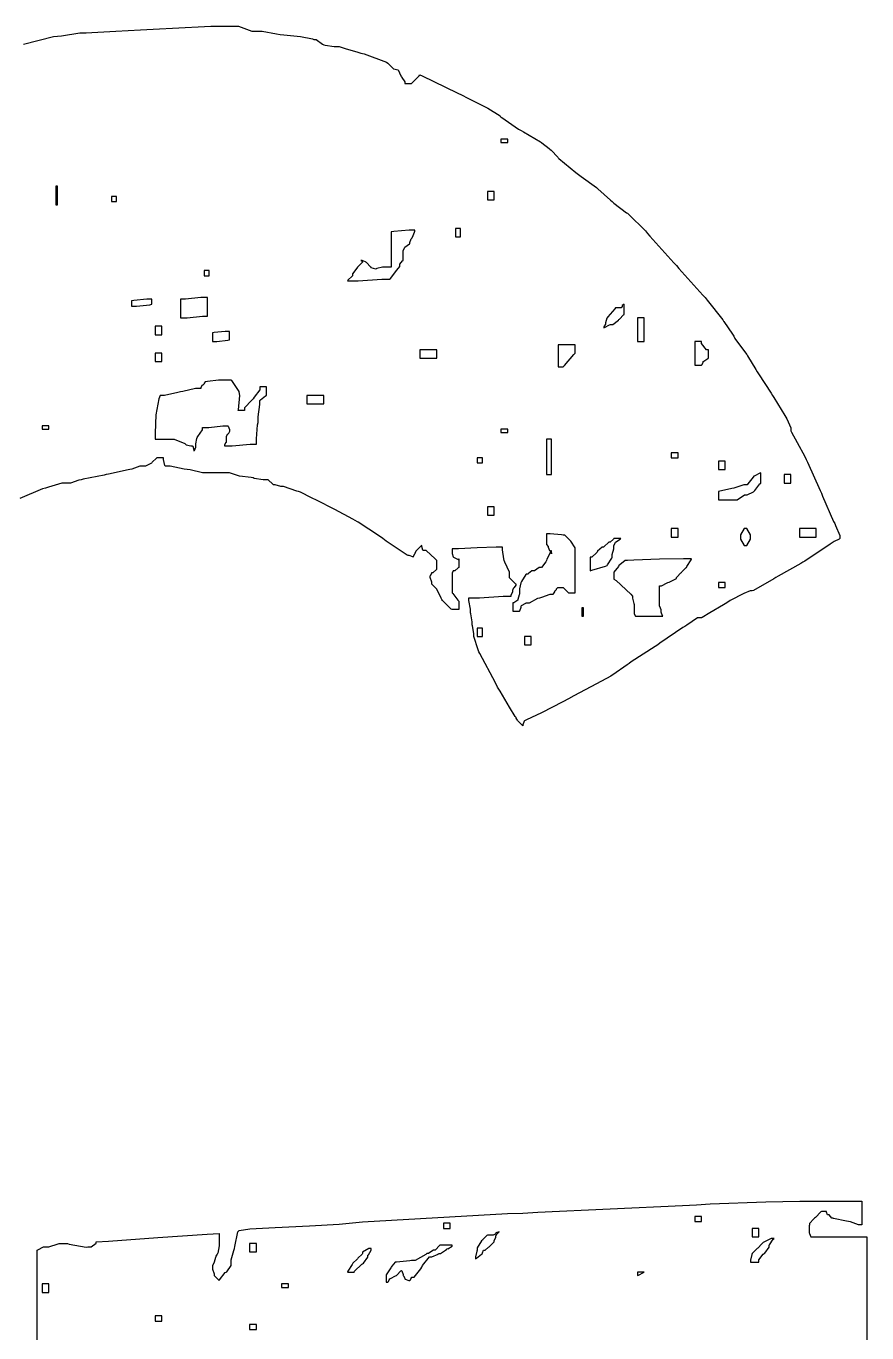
# Model space of a CAD drawing. Extents: x 44 to 313, y 66 to 291.
# Drawn here: x 295.47 to 313.05, y 264.05 to 291.39 of the extents above; entities that cross this region are included whole.
import ezdxf

# ---------------------------------------------------------------- set-up
doc = ezdxf.new("R2010")
doc.units = 0
doc.header["$MEASUREMENT"] = 0

msp = doc.modelspace()

# ---------------------------------------------------------------- linework, layer by layer
at = {"color": 40}
for points in [[(295.415, 291.016), (296.041, 291.174), (296.121, 291.182), (296.209, 291.192), (296.594, 291.254), (296.722, 291.254), (296.845, 291.264), (297.342, 291.29), (297.859, 291.316), (297.991, 291.324), (298.123, 291.334), (298.661, 291.36), (299.2, 291.386), (299.332, 291.394), (299.446, 291.394), (299.704, 291.394), (299.791, 291.394), (299.913, 291.394), (300.191, 291.288), (300.284, 291.288), (300.407, 291.288), (300.707, 291.236), (300.779, 291.218), (300.857, 291.21), (301.21, 291.178), (301.457, 291.13), (301.485, 291.112), (301.537, 291.112), (301.668, 291.016), (301.695, 291.006), (301.721, 290.998), (301.913, 290.971), (301.978, 290.971), (302.019, 290.971), (302.145, 290.927), (302.409, 290.847), (302.471, 290.829), (302.542, 290.813), (303.009, 290.637), (303.036, 290.619), (303.044, 290.61), (303.132, 290.522), (303.142, 290.513), (303.15, 290.504), (303.248, 290.477), (303.248, 290.477), (303.248, 290.477), (303.309, 290.354), (303.319, 290.336), (303.327, 290.32), (303.389, 290.227), (303.389, 290.196), (303.415, 290.196), (303.474, 290.196), (303.495, 290.196), (303.495, 290.196), (303.529, 290.196), (303.529, 290.196), (303.547, 290.213), (303.688, 290.354), (303.706, 290.372), (303.75, 290.354), (304.482, 290.001), (304.588, 289.947), (304.694, 289.895), (305.125, 289.68), (305.381, 289.516), (305.399, 289.49), (305.416, 289.482), (305.769, 289.235), (305.822, 289.208), (305.875, 289.181), (306.229, 288.971), (306.247, 288.961), (306.255, 288.953), (306.406, 288.837), (306.423, 288.819), (306.45, 288.802), (306.59, 288.652), (306.6, 288.642), (306.608, 288.626), (306.969, 288.334), (307.023, 288.29), (307.075, 288.246), (307.4, 288.017), (307.41, 288.007), (307.428, 287.991), (307.692, 287.752), (307.728, 287.726), (307.763, 287.692), (308.027, 287.488), (308.045, 287.478), (308.071, 287.462), (308.424, 287.109), (308.468, 287.055), (308.512, 287.003), (309.015, 286.439), (309.069, 286.385), (309.122, 286.325), (309.625, 285.768), (309.669, 285.714), (309.713, 285.662), (310.038, 285.248), (310.056, 285.221), (310.064, 285.213), (310.241, 284.948), (310.268, 284.904), (310.294, 284.86), (310.533, 284.533), (310.551, 284.515), (310.559, 284.499), (310.735, 284.207), (310.761, 284.163), (310.788, 284.118), (311.052, 283.713), (311.08, 283.669), (311.106, 283.625), (311.335, 283.246), (311.362, 283.21), (311.379, 283.176), (311.467, 282.99), (311.467, 282.928), (311.475, 282.902), (311.599, 282.681), (311.758, 282.39), (311.785, 282.328), (311.811, 282.268), (312.075, 281.676), (312.102, 281.623), (312.128, 281.562), (312.357, 281.032), (312.385, 280.988), (312.401, 280.943), (312.491, 280.739), (312.491, 280.671), (312.473, 280.662), (312.367, 280.609), (312.349, 280.599), (312.287, 280.555), (311.759, 280.203), (311.715, 280.176), (311.671, 280.15), (311.202, 279.886), (311.15, 279.859), (311.106, 279.833), (310.683, 279.586), (310.657, 279.576), (310.613, 279.576), (310.483, 279.52), (310.198, 279.374), (310.128, 279.33), (310.056, 279.286), (309.769, 279.119), (309.607, 279.021), (309.598, 279.011), (309.51, 279.011), (309.29, 278.863), (309.246, 278.835), (309.202, 278.809), (308.725, 278.483), (308.681, 278.448), (308.627, 278.413), (308.125, 278.095), (308.081, 278.059), (308.037, 278.033), (307.737, 277.822), (307.728, 277.813), (307.701, 277.796), (307.402, 277.632), (306.925, 277.381), (306.81, 277.319), (306.695, 277.257), (306.246, 277.024), (305.938, 276.878), (305.894, 276.86), (305.884, 276.852), (305.858, 276.779), (305.858, 276.754), (305.849, 276.764), (305.761, 276.852), (305.752, 276.86), (305.743, 276.87), (305.718, 276.915), (305.718, 276.931), (305.7, 276.949), (305.576, 277.143), (305.381, 277.478), (305.329, 277.566), (305.285, 277.654), (304.958, 278.271), (304.94, 278.306), (304.923, 278.342), (304.836, 278.624), (304.836, 278.624), (304.836, 278.686), (304.808, 278.845), (304.8, 278.871), (304.8, 278.933), (304.772, 279.101), (304.764, 279.117), (304.764, 279.198), (304.73, 279.377), (304.73, 279.436), (304.95, 279.436), (305.446, 279.47), (305.612, 279.47), (305.612, 279.498), (305.646, 279.557), (305.646, 279.576), (305.646, 279.594), (305.672, 279.647), (305.682, 279.647), (305.682, 279.647), (305.718, 279.701), (305.718, 279.717), (305.708, 279.727), (305.576, 279.852), (305.576, 279.893), (305.576, 279.973), (305.478, 280.177), (305.47, 280.212), (305.46, 280.247), (305.435, 280.434), (305.435, 280.494), (305.303, 280.494), (304.906, 280.476), (304.509, 280.458), (304.377, 280.458), (304.377, 280.442), (304.377, 280.402), (304.377, 280.388), (304.377, 280.362), (304.402, 280.291), (304.411, 280.282), (304.42, 280.274), (304.508, 280.238), (304.517, 280.246), (304.517, 280.23), (304.517, 280.19), (304.517, 280.176), (304.517, 280.15), (304.517, 280.09), (304.517, 280.07), (304.508, 280.061), (304.435, 279.999), (304.411, 279.999), (304.402, 279.999), (304.377, 279.947), (304.377, 279.929), (304.377, 279.885), (304.377, 279.786), (304.377, 279.753), (304.377, 279.701), (304.377, 279.581), (304.377, 279.54), (304.394, 279.524), (304.499, 279.382), (304.517, 279.364), (304.517, 279.32), (304.517, 279.221), (304.517, 279.188), (304.482, 279.188), (304.403, 279.188), (304.377, 279.188), (304.359, 279.198), (304.181, 279.374), (304.165, 279.4), (304.147, 279.428), (304.058, 279.612), (304.058, 279.612), (304.058, 279.612), (303.962, 279.709), (303.954, 279.717), (303.954, 279.761), (303.918, 279.86), (303.918, 279.893), (303.926, 279.903), (303.954, 279.95), (303.954, 279.965), (303.98, 279.965), (304.049, 280.027), (304.058, 280.035), (304.058, 280.063), (304.058, 280.122), (304.058, 280.142), (304.058, 280.159), (304.058, 280.199), (304.058, 280.212), (304.023, 280.247), (303.838, 280.422), (303.778, 280.422), (303.768, 280.432), (303.742, 280.505), (303.742, 280.529), (303.732, 280.52), (303.644, 280.432), (303.635, 280.422), (303.626, 280.414), (303.601, 280.369), (303.601, 280.352), (303.591, 280.344), (303.565, 280.299), (303.565, 280.282), (303.556, 280.291), (303.483, 280.318), (303.459, 280.318), (303.441, 280.327), (303, 280.618), (302.93, 280.671), (302.858, 280.724), (302.417, 281.015), (302.401, 281.023), (302.303, 281.077), (301.924, 281.284), (301.545, 281.473), (301.449, 281.517), (301.439, 281.526), (301.21, 281.641), (301.166, 281.657), (301.13, 281.667), (300.849, 281.763), (300.849, 281.763), (300.795, 281.763), (300.676, 281.799), (300.637, 281.799), (300.627, 281.809), (300.528, 281.905), (300.496, 281.905), (300.425, 281.905), (300.24, 281.932), (300.214, 281.94), (300.178, 281.95), (299.931, 281.976), (299.931, 281.976), (299.931, 281.976), (299.719, 282.046), (299.649, 282.046), (299.551, 282.046), (299.333, 282.046), (299.262, 282.046), (299.156, 282.046), (298.899, 282.108), (298.839, 282.116), (298.777, 282.126), (298.479, 282.186), (298.38, 282.186), (298.37, 282.204), (298.344, 282.324), (298.344, 282.363), (298.316, 282.363), (298.257, 282.363), (298.238, 282.363), (298.238, 282.363), (298.203, 282.363), (298.203, 282.363), (298.194, 282.355), (298.105, 282.268), (298.097, 282.258), (298.088, 282.25), (297.962, 282.186), (297.921, 282.186), (297.849, 282.186), (297.682, 282.126), (297.638, 282.116), (297.603, 282.108), (297.189, 282.02), (297.145, 282.01), (297.101, 282.002), (296.66, 281.915), (296.616, 281.905), (296.572, 281.897), (296.393, 281.833), (296.333, 281.833), (296.218, 281.833), (295.935, 281.747), (295.874, 281.729), (295.812, 281.711), (295.337, 281.509)], [(295.698, 261.603), (295.698, 264.738), (295.698, 265.782), (295.715, 265.792), (295.835, 265.854), (295.874, 265.854), (295.945, 265.854), (296.139, 265.916), (296.157, 265.924), (296.192, 265.924), (296.27, 265.924), (296.297, 265.924), (296.297, 265.924), (296.333, 265.924), (296.333, 265.924), (296.368, 265.908), (296.721, 265.846), (296.756, 265.854), (296.756, 265.854), (296.792, 265.854), (296.792, 265.854), (296.827, 265.854), (296.933, 265.932), (296.933, 265.958), (297.188, 265.976), (298.22, 266.048), (299.252, 266.119), (299.508, 266.135), (299.508, 266.083), (299.508, 265.964), (299.508, 265.924), (299.508, 265.872), (299.481, 265.722), (299.472, 265.712), (299.463, 265.704), (299.438, 265.658), (299.438, 265.642), (299.428, 265.634), (299.402, 265.535), (299.402, 265.535), (299.402, 265.535), (299.368, 265.457), (299.368, 265.429), (299.368, 265.385), (299.402, 265.286), (299.402, 265.253), (299.411, 265.245), (299.499, 265.158), (299.508, 265.148), (299.516, 265.166), (299.631, 265.316), (299.649, 265.325), (299.667, 265.334), (299.755, 265.46), (299.755, 265.501), (299.755, 265.581), (299.816, 265.774), (299.825, 265.818), (299.834, 265.862), (299.897, 266.171), (299.897, 266.171), (299.923, 266.198), (300.145, 266.229), (300.676, 266.259), (301.399, 266.291), (302.018, 266.328), (302.224, 266.347), (302.506, 266.375), (305.54, 266.551), (305.858, 266.56), (306.175, 266.577), (309.2, 266.718), (309.492, 266.736), (309.773, 266.754), (310.942, 266.798), (311.653, 266.806), (311.892, 266.806), (312.156, 266.806), (312.751, 266.806), (312.95, 266.806), (312.95, 266.683), (312.95, 266.405), (312.95, 266.311), (312.878, 266.311), (312.711, 266.375), (312.667, 266.383), (312.631, 266.393), (312.357, 266.445), (312.349, 266.453), (312.323, 266.453), (312.263, 266.524), (312.244, 266.524), (312.234, 266.524), (312.208, 266.577), (312.208, 266.594), (312.181, 266.594), (312.122, 266.594), (312.102, 266.594), (312.093, 266.586), (311.978, 266.471), (311.962, 266.453), (311.944, 266.437), (311.856, 266.343), (311.856, 266.311), (311.846, 266.295), (311.846, 266.145), (311.856, 266.135), (311.856, 266.135), (311.882, 266.065), (311.892, 266.065), (312.182, 266.065), (312.835, 266.065), (313.054, 266.065), (313.054, 265.347), (313.054, 263.19)]]:
    msp.add_lwpolyline(points, dxfattribs=at)
for points in [[(305.399, 288.961), (305.434, 288.961), (305.514, 288.961), (305.542, 288.961), (305.542, 288.979), (305.542, 289.019), (305.542, 289.031), (305.506, 289.031), (305.425, 289.031), (305.399, 289.031), (305.399, 289.015), (305.399, 288.961), (305.399, 288.961)], [(296.087, 287.654), (296.087, 287.654), (296.121, 287.654), (296.121, 287.654), (296.121, 287.752), (296.121, 287.971), (296.121, 288.043), (296.121, 288.043), (296.087, 288.043), (296.087, 288.043), (296.087, 287.947), (296.087, 287.727), (296.087, 287.654)], [(305.117, 287.76), (305.151, 287.76), (305.231, 287.76), (305.259, 287.76), (305.259, 287.805), (305.259, 287.904), (305.259, 287.937), (305.223, 287.937), (305.143, 287.937), (305.117, 287.937), (305.117, 287.893), (305.117, 287.794), (305.117, 287.76)], [(297.251, 287.726), (297.277, 287.726), (297.335, 287.726), (297.356, 287.726), (297.356, 287.752), (297.356, 287.812), (297.356, 287.831), (297.33, 287.831), (297.27, 287.831), (297.251, 287.831), (297.251, 287.805), (297.251, 287.747), (297.251, 287.726)], [(302.507, 286.456), (302.497, 286.447), (302.409, 286.359), (302.401, 286.349), (302.383, 286.333), (302.295, 286.213), (302.295, 286.173), (302.285, 286.165), (302.198, 286.077), (302.19, 286.067), (302.411, 286.067), (302.907, 286.103), (303.072, 286.103), (303.088, 286.112), (303.203, 286.263), (303.213, 286.279), (303.221, 286.289), (303.283, 286.362), (303.283, 286.385), (303.283, 286.413), (303.343, 286.483), (303.353, 286.492), (303.353, 286.536), (303.353, 286.635), (303.353, 286.668), (303.353, 286.694), (303.389, 286.772), (303.389, 286.772), (303.389, 286.772), (303.485, 286.836), (303.495, 286.844), (303.495, 286.87), (303.52, 286.941), (303.529, 286.949), (303.538, 286.959), (303.565, 287.006), (303.565, 287.021), (303.573, 287.03), (303.601, 287.102), (303.601, 287.125), (303.477, 287.125), (303.159, 287.1), (303.106, 287.091), (303.106, 286.906), (303.106, 286.489), (303.106, 286.349), (303.071, 286.349), (302.992, 286.349), (302.966, 286.349), (302.922, 286.349), (302.806, 286.325), (302.79, 286.315), (302.78, 286.307), (302.683, 286.34), (302.683, 286.349), (302.674, 286.359), (302.586, 286.447), (302.577, 286.456), (302.568, 286.465), (302.495, 286.492), (302.471, 286.492), (302.479, 286.492), (302.507, 286.465), (302.507, 286.456)], [(304.447, 286.985), (304.473, 286.985), (304.533, 286.985), (304.553, 286.985), (304.553, 287.029), (304.553, 287.128), (304.553, 287.161), (304.526, 287.161), (304.467, 287.161), (304.447, 287.161), (304.447, 287.117), (304.447, 287.018), (304.447, 286.985)], [(299.192, 286.173), (299.218, 286.173), (299.276, 286.173), (299.296, 286.173), (299.296, 286.2), (299.296, 286.26), (299.296, 286.279), (299.27, 286.279), (299.211, 286.279), (299.192, 286.279), (299.192, 286.253), (299.192, 286.194), (299.192, 286.173)], [(298.697, 285.291), (298.837, 285.291), (299.156, 285.327), (299.262, 285.327), (299.262, 285.425), (299.262, 285.642), (299.262, 285.714), (299.12, 285.714), (298.801, 285.68), (298.697, 285.68), (298.697, 285.583), (298.697, 285.364), (298.697, 285.291)], [(297.674, 285.538), (297.779, 285.538), (298.053, 285.565), (298.097, 285.574), (298.097, 285.601), (298.097, 285.66), (298.097, 285.68), (297.991, 285.68), (297.718, 285.654), (297.674, 285.644), (297.674, 285.618), (297.674, 285.558), (297.674, 285.538)], [(307.975, 285.574), (307.975, 285.574), (307.939, 285.548), (307.939, 285.538), (307.939, 285.53), (307.913, 285.503), (307.905, 285.503), (307.877, 285.503), (307.818, 285.503), (307.799, 285.503), (307.781, 285.477), (307.639, 285.309), (307.622, 285.291), (307.613, 285.283), (307.586, 285.185), (307.586, 285.185), (307.586, 285.159), (307.552, 285.101), (307.552, 285.08), (307.569, 285.09), (307.674, 285.142), (307.692, 285.151), (307.737, 285.151), (307.859, 285.239), (307.869, 285.257), (307.877, 285.266), (307.965, 285.353), (307.975, 285.361), (307.975, 285.405), (307.975, 285.505), (307.975, 285.538), (307.975, 285.538), (307.975, 285.574), (307.975, 285.574)], [(308.258, 284.798), (308.292, 284.798), (308.37, 284.798), (308.398, 284.798), (308.398, 284.922), (308.398, 285.199), (308.398, 285.291), (308.362, 285.291), (308.284, 285.291), (308.258, 285.291), (308.258, 285.169), (308.258, 284.891), (308.258, 284.798)], [(298.167, 284.938), (298.202, 284.938), (298.282, 284.938), (298.31, 284.938), (298.31, 284.982), (298.31, 285.081), (298.31, 285.115), (298.274, 285.115), (298.194, 285.115), (298.167, 285.115), (298.167, 285.071), (298.167, 284.971), (298.167, 284.938)], [(299.368, 284.798), (299.456, 284.798), (299.685, 284.824), (299.721, 284.832), (299.721, 284.876), (299.721, 284.976), (299.721, 285.008), (299.633, 285.008), (299.402, 284.984), (299.368, 284.974), (299.368, 284.93), (299.368, 284.831), (299.368, 284.798)], [(303.706, 284.445), (303.794, 284.445), (303.992, 284.445), (304.058, 284.445), (304.058, 284.489), (304.058, 284.588), (304.058, 284.621), (303.97, 284.621), (303.772, 284.621), (303.706, 284.621), (303.706, 284.577), (303.706, 284.478), (303.706, 284.445)], [(306.6, 284.269), (306.626, 284.269), (306.684, 284.269), (306.704, 284.269), (306.731, 284.296), (306.925, 284.525), (306.953, 284.551), (306.953, 284.595), (306.953, 284.694), (306.953, 284.728), (306.864, 284.728), (306.666, 284.728), (306.6, 284.728), (306.6, 284.613), (306.6, 284.355), (306.6, 284.269)], [(309.456, 284.303), (309.491, 284.303), (309.571, 284.303), (309.598, 284.303), (309.607, 284.313), (309.633, 284.36), (309.633, 284.375), (309.641, 284.384), (309.729, 284.437), (309.739, 284.445), (309.739, 284.473), (309.739, 284.532), (309.739, 284.551), (309.739, 284.569), (309.739, 284.609), (309.739, 284.621), (309.703, 284.621), (309.598, 284.754), (309.598, 284.798), (309.571, 284.798), (309.511, 284.798), (309.492, 284.798), (309.492, 284.798), (309.456, 284.798), (309.456, 284.798), (309.456, 284.675), (309.456, 284.397), (309.456, 284.303)], [(298.167, 284.375), (298.202, 284.375), (298.282, 284.375), (298.31, 284.375), (298.31, 284.419), (298.31, 284.518), (298.31, 284.551), (298.274, 284.551), (298.194, 284.551), (298.167, 284.551), (298.167, 284.507), (298.167, 284.408), (298.167, 284.375)], [(298.167, 282.751), (298.246, 282.751), (298.425, 282.751), (298.486, 282.751), (298.564, 282.751), (298.785, 282.663), (298.803, 282.645), (298.819, 282.637), (298.912, 282.611), (298.943, 282.611), (298.952, 282.603), (298.979, 282.529), (298.979, 282.505), (298.987, 282.514), (299.015, 282.587), (299.015, 282.611), (299.015, 282.655), (299.04, 282.769), (299.049, 282.787), (299.058, 282.805), (299.156, 282.95), (299.156, 282.998), (299.288, 282.998), (299.586, 283.034), (299.685, 283.034), (299.693, 283.025), (299.721, 282.952), (299.721, 282.928), (299.721, 282.911), (299.693, 282.858), (299.685, 282.858), (299.675, 282.849), (299.649, 282.804), (299.649, 282.787), (299.649, 282.761), (299.649, 282.702), (299.649, 282.681), (299.639, 282.673), (299.615, 282.627), (299.615, 282.611), (299.781, 282.611), (300.157, 282.645), (300.284, 282.645), (300.284, 282.761), (300.31, 283.052), (300.32, 283.104), (300.32, 283.22), (300.354, 283.478), (300.354, 283.563), (300.372, 283.573), (300.478, 283.661), (300.496, 283.669), (300.496, 283.713), (300.496, 283.813), (300.496, 283.846), (300.46, 283.846), (300.381, 283.846), (300.354, 283.846), (300.354, 283.784), (300.24, 283.633), (300.214, 283.597), (300.186, 283.571), (300.038, 283.406), (300.038, 283.351), (300.038, 283.351), (300.002, 283.351), (300.002, 283.351), (299.975, 283.351), (299.916, 283.351), (299.897, 283.351), (299.913, 283.369), (299.94, 283.669), (299.931, 283.704), (299.922, 283.748), (299.771, 283.978), (299.755, 283.986), (299.711, 283.986), (299.612, 283.986), (299.579, 283.986), (299.49, 283.986), (299.26, 283.96), (299.226, 283.95), (299.216, 283.95), (299.192, 283.925), (299.192, 283.916), (299.192, 283.907), (299.164, 283.88), (299.156, 283.88), (299.146, 283.872), (299.12, 283.826), (299.12, 283.81), (299.014, 283.81), (298.749, 283.749), (298.697, 283.74), (298.643, 283.731), (298.366, 283.669), (298.274, 283.669), (298.246, 283.599), (298.18, 283.264), (298.167, 282.879), (298.167, 282.751)], [(301.342, 283.493), (301.431, 283.493), (301.629, 283.493), (301.695, 283.493), (301.695, 283.537), (301.695, 283.636), (301.695, 283.669), (301.607, 283.669), (301.409, 283.669), (301.342, 283.669), (301.342, 283.625), (301.342, 283.526), (301.342, 283.493)], [(295.804, 282.964), (295.839, 282.964), (295.917, 282.964), (295.945, 282.964), (295.945, 282.981), (295.945, 283.022), (295.945, 283.034), (295.909, 283.034), (295.83, 283.034), (295.804, 283.034), (295.804, 283.034), (295.804, 282.964), (295.804, 282.964)], [(305.399, 282.892), (305.434, 282.892), (305.514, 282.892), (305.542, 282.892), (305.542, 282.91), (305.542, 282.951), (305.542, 282.964), (305.506, 282.964), (305.425, 282.964), (305.399, 282.964), (305.399, 282.946), (305.399, 282.892), (305.399, 282.892)], [(306.352, 282.01), (306.378, 282.01), (306.437, 282.01), (306.458, 282.01), (306.458, 282.196), (306.458, 282.613), (306.458, 282.751), (306.43, 282.751), (306.371, 282.751), (306.352, 282.751), (306.352, 282.567), (306.352, 282.149), (306.352, 282.01)], [(308.963, 282.363), (308.997, 282.363), (309.076, 282.363), (309.104, 282.363), (309.104, 282.39), (309.104, 282.45), (309.104, 282.469), (309.068, 282.469), (308.989, 282.469), (308.963, 282.469), (308.963, 282.443), (308.963, 282.383), (308.963, 282.363)], [(304.906, 282.258), (304.932, 282.258), (304.992, 282.258), (305.012, 282.258), (305.012, 282.284), (305.012, 282.344), (305.012, 282.363), (304.985, 282.363), (304.925, 282.363), (304.906, 282.363), (304.906, 282.337), (304.906, 282.279), (304.906, 282.258)], [(309.951, 282.116), (309.985, 282.116), (310.064, 282.116), (310.092, 282.116), (310.092, 282.16), (310.092, 282.259), (310.092, 282.292), (310.056, 282.292), (309.977, 282.292), (309.951, 282.292), (309.951, 282.248), (309.951, 282.149), (309.951, 282.116)], [(309.951, 281.481), (310.03, 281.481), (310.207, 281.481), (310.268, 281.481), (310.338, 281.481), (310.497, 281.587), (310.551, 281.587), (310.551, 281.587), (310.682, 281.649), (310.691, 281.657), (310.708, 281.675), (310.815, 281.817), (310.833, 281.833), (310.833, 281.887), (310.833, 282.007), (310.833, 282.046), (310.815, 282.038), (310.708, 281.985), (310.691, 281.976), (310.673, 281.959), (310.567, 281.817), (310.551, 281.799), (310.479, 281.799), (310.312, 281.739), (310.268, 281.729), (310.232, 281.721), (309.951, 281.657), (309.951, 281.657), (309.951, 281.613), (309.951, 281.514), (309.951, 281.481)], [(311.326, 281.833), (311.361, 281.833), (311.439, 281.833), (311.467, 281.833), (311.467, 281.878), (311.467, 281.977), (311.467, 282.01), (311.431, 282.01), (311.352, 282.01), (311.326, 282.01), (311.326, 281.966), (311.326, 281.867), (311.326, 281.833)], [(305.117, 281.164), (305.151, 281.164), (305.231, 281.164), (305.259, 281.164), (305.259, 281.208), (305.259, 281.307), (305.259, 281.34), (305.223, 281.34), (305.143, 281.34), (305.117, 281.34), (305.117, 281.296), (305.117, 281.197), (305.117, 281.164)], [(308.963, 280.705), (308.997, 280.705), (309.076, 280.705), (309.104, 280.705), (309.104, 280.749), (309.104, 280.848), (309.104, 280.881), (309.068, 280.881), (308.989, 280.881), (308.963, 280.881), (308.963, 280.837), (308.963, 280.738), (308.963, 280.705)], [(310.515, 280.881), (310.487, 280.881), (310.408, 280.749), (310.408, 280.705), (310.408, 280.661), (310.487, 280.529), (310.515, 280.529), (310.541, 280.529), (310.621, 280.661), (310.621, 280.705), (310.621, 280.749), (310.541, 280.881), (310.515, 280.881)], [(311.643, 280.705), (311.731, 280.705), (311.93, 280.705), (311.996, 280.705), (311.996, 280.749), (311.996, 280.848), (311.996, 280.881), (311.908, 280.881), (311.71, 280.881), (311.643, 280.881), (311.643, 280.837), (311.643, 280.738), (311.643, 280.705)], [(306.458, 280.422), (306.448, 280.414), (306.36, 280.239), (306.352, 280.212), (306.342, 280.186), (306.247, 280.07), (306.247, 280.07), (306.203, 280.07), (306.104, 279.999), (306.071, 279.999), (306.043, 279.999), (305.973, 279.939), (305.965, 279.929), (305.965, 279.929), (305.929, 279.929), (305.929, 279.929), (305.919, 279.921), (305.831, 279.771), (305.822, 279.753), (305.813, 279.745), (305.788, 279.619), (305.788, 279.576), (305.788, 279.56), (305.788, 279.52), (305.788, 279.506), (305.778, 279.498), (305.752, 279.4), (305.752, 279.4), (305.752, 279.383), (305.672, 279.33), (305.646, 279.33), (305.646, 279.286), (305.646, 279.187), (305.646, 279.153), (305.681, 279.153), (305.761, 279.153), (305.788, 279.153), (305.796, 279.163), (305.822, 279.236), (305.822, 279.26), (305.831, 279.269), (305.919, 279.321), (305.929, 279.33), (305.999, 279.33), (306.175, 279.428), (306.211, 279.436), (306.255, 279.446), (306.433, 279.506), (306.494, 279.506), (306.502, 279.516), (306.528, 279.561), (306.528, 279.576), (306.536, 279.576), (306.564, 279.604), (306.564, 279.612), (306.564, 279.622), (306.59, 279.647), (306.6, 279.647), (306.626, 279.647), (306.684, 279.647), (306.704, 279.647), (306.713, 279.638), (306.801, 279.55), (306.81, 279.54), (306.845, 279.54), (306.925, 279.54), (306.953, 279.54), (306.953, 279.761), (306.953, 280.257), (306.953, 280.422), (306.953, 280.476), (306.863, 280.618), (306.846, 280.635), (306.828, 280.653), (306.735, 280.741), (306.704, 280.741), (306.669, 280.75), (306.43, 280.775), (306.352, 280.775), (306.352, 280.723), (306.352, 280.604), (306.352, 280.565), (306.352, 280.548), (306.388, 280.508), (306.388, 280.494), (306.388, 280.494), (306.414, 280.422), (306.423, 280.422), (306.423, 280.422), (306.458, 280.37), (306.458, 280.352), (306.458, 280.37), (306.458, 280.422), (306.458, 280.422)], [(307.763, 280.671), (307.753, 280.662), (307.682, 280.599), (307.658, 280.599), (307.648, 280.591), (307.56, 280.504), (307.552, 280.494), (307.516, 280.494), (307.418, 280.406), (307.41, 280.388), (307.4, 280.372), (307.301, 280.282), (307.269, 280.282), (307.269, 280.212), (307.269, 280.053), (307.269, 279.999), (307.304, 280.009), (307.586, 280.097), (307.622, 280.106), (307.63, 280.124), (307.719, 280.265), (307.728, 280.282), (307.728, 280.336), (307.763, 280.456), (307.763, 280.494), (307.763, 280.52), (307.799, 280.599), (307.799, 280.599), (307.799, 280.599), (307.895, 280.662), (307.905, 280.671), (307.877, 280.671), (307.818, 280.671), (307.799, 280.671), (307.799, 280.671), (307.771, 280.671), (307.763, 280.671)], [(308.151, 279.47), (308.151, 279.426), (308.177, 279.312), (308.187, 279.294), (308.187, 279.25), (308.187, 279.151), (308.187, 279.117), (308.187, 279.101), (308.212, 279.047), (308.222, 279.047), (308.362, 279.047), (308.681, 279.047), (308.787, 279.047), (308.777, 279.057), (308.751, 279.13), (308.751, 279.153), (308.751, 279.181), (308.725, 279.251), (308.717, 279.26), (308.717, 279.313), (308.717, 279.432), (308.717, 279.47), (308.717, 279.524), (308.717, 279.644), (308.717, 279.683), (308.761, 279.683), (308.875, 279.745), (308.893, 279.753), (308.919, 279.762), (309.069, 279.835), (309.069, 279.859), (309.077, 279.868), (309.164, 279.957), (309.174, 279.965), (309.182, 279.975), (309.27, 280.061), (309.28, 280.07), (309.288, 280.088), (309.377, 280.23), (309.386, 280.246), (309.218, 280.246), (308.715, 280.242), (308.177, 280.221), (308.045, 280.212), (308.001, 280.212), (307.885, 280.124), (307.869, 280.106), (307.859, 280.089), (307.763, 279.969), (307.763, 279.929), (307.763, 279.903), (307.763, 279.844), (307.763, 279.823), (307.807, 279.797), (308.115, 279.506), (308.151, 279.47)], [(309.951, 279.647), (309.985, 279.647), (310.064, 279.647), (310.092, 279.647), (310.092, 279.674), (310.092, 279.733), (310.092, 279.753), (310.056, 279.753), (309.977, 279.753), (309.951, 279.753), (309.951, 279.727), (309.951, 279.667), (309.951, 279.647)], [(307.093, 279.047), (307.093, 279.047), (307.129, 279.047), (307.129, 279.047), (307.129, 279.091), (307.129, 279.19), (307.129, 279.224), (307.129, 279.224), (307.093, 279.224), (307.093, 279.224), (307.093, 279.18), (307.093, 279.08), (307.093, 279.047)], [(304.906, 278.624), (304.932, 278.624), (304.992, 278.624), (305.012, 278.624), (305.012, 278.668), (305.012, 278.767), (305.012, 278.801), (304.985, 278.801), (304.925, 278.801), (304.906, 278.801), (304.906, 278.757), (304.906, 278.657), (304.906, 278.624)], [(305.894, 278.448), (305.929, 278.448), (306.007, 278.448), (306.035, 278.448), (306.035, 278.492), (306.035, 278.591), (306.035, 278.624), (305.999, 278.624), (305.92, 278.624), (305.894, 278.624), (305.894, 278.58), (305.894, 278.481), (305.894, 278.448)], [(304.201, 266.241), (304.235, 266.241), (304.314, 266.241), (304.341, 266.241), (304.341, 266.269), (304.341, 266.328), (304.341, 266.347), (304.305, 266.347), (304.227, 266.347), (304.201, 266.347), (304.201, 266.321), (304.201, 266.262), (304.201, 266.241)], [(309.456, 266.383), (309.491, 266.383), (309.571, 266.383), (309.598, 266.383), (309.598, 266.409), (309.598, 266.469), (309.598, 266.488), (309.563, 266.488), (309.482, 266.488), (309.456, 266.488), (309.456, 266.462), (309.456, 266.404), (309.456, 266.383)], [(305.365, 266.171), (305.365, 266.171), (305.293, 266.145), (305.293, 266.135), (305.293, 266.127), (305.24, 266.101), (305.223, 266.101), (305.195, 266.101), (305.136, 266.101), (305.117, 266.101), (305.107, 266.092), (305.02, 266.004), (305.012, 265.994), (304.994, 265.978), (304.906, 265.832), (304.906, 265.782), (304.896, 265.766), (304.87, 265.646), (304.87, 265.606), (304.887, 265.616), (304.994, 265.704), (305.012, 265.712), (305.012, 265.73), (305.037, 265.782), (305.047, 265.782), (305.073, 265.782), (305.143, 265.846), (305.153, 265.854), (305.161, 265.864), (305.249, 265.95), (305.259, 265.958), (305.259, 265.986), (305.293, 266.046), (305.293, 266.065), (305.293, 266.083), (305.32, 266.135), (305.329, 266.135), (305.365, 266.171)], [(311.114, 266.03), (311.052, 266.03), (310.884, 265.942), (310.867, 265.924), (310.858, 265.916), (310.77, 265.828), (310.761, 265.818), (310.752, 265.81), (310.665, 265.722), (310.657, 265.712), (310.647, 265.695), (310.621, 265.576), (310.621, 265.535), (310.665, 265.535), (310.764, 265.535), (310.797, 265.535), (310.797, 265.58), (310.885, 265.704), (310.903, 265.712), (310.92, 265.722), (311.01, 265.847), (311.01, 265.888), (311.018, 265.898), (311.096, 266.012), (311.114, 266.03)], [(310.657, 266.065), (310.691, 266.065), (310.77, 266.065), (310.797, 266.065), (310.797, 266.109), (310.797, 266.208), (310.797, 266.241), (310.761, 266.241), (310.683, 266.241), (310.657, 266.241), (310.657, 266.197), (310.657, 266.098), (310.657, 266.065)], [(300.144, 265.748), (300.178, 265.748), (300.257, 265.748), (300.284, 265.748), (300.284, 265.792), (300.284, 265.891), (300.284, 265.924), (300.248, 265.924), (300.17, 265.924), (300.144, 265.924), (300.144, 265.88), (300.144, 265.781), (300.144, 265.748)], [(302.683, 265.818), (302.639, 265.818), (302.507, 265.739), (302.507, 265.712), (302.497, 265.704), (302.409, 265.616), (302.401, 265.606), (302.391, 265.598), (302.303, 265.511), (302.295, 265.501), (302.285, 265.483), (302.198, 265.343), (302.19, 265.325), (302.224, 265.325), (302.303, 265.325), (302.331, 265.325), (302.339, 265.343), (302.489, 265.493), (302.507, 265.501), (302.524, 265.511), (302.613, 265.636), (302.613, 265.678), (302.63, 265.687), (302.683, 265.786), (302.683, 265.818)], [(304.377, 265.888), (304.323, 265.888), (304.203, 265.888), (304.165, 265.888), (304.121, 265.888), (304.021, 265.782), (303.988, 265.782), (303.988, 265.782), (303.891, 265.722), (303.882, 265.712), (303.882, 265.712), (303.848, 265.712), (303.848, 265.712), (303.83, 265.695), (303.604, 265.571), (303.529, 265.571), (303.494, 265.563), (303.213, 265.535), (303.213, 265.535), (303.185, 265.535), (303.115, 265.447), (303.106, 265.429), (303.097, 265.413), (303, 265.268), (303, 265.219), (303, 265.193), (303, 265.133), (303, 265.113), (303, 265.113), (303.036, 265.113), (303.036, 265.113), (303.044, 265.122), (303.072, 265.168), (303.072, 265.183), (303.088, 265.193), (303.195, 265.245), (303.213, 265.253), (303.221, 265.263), (303.309, 265.351), (303.319, 265.359), (303.327, 265.351), (303.353, 265.278), (303.353, 265.253), (303.361, 265.245), (303.389, 265.199), (303.389, 265.183), (303.397, 265.175), (303.47, 265.148), (303.495, 265.148), (303.503, 265.158), (303.529, 265.204), (303.529, 265.219), (303.582, 265.219), (303.724, 265.395), (303.742, 265.429), (303.758, 265.465), (303.904, 265.642), (303.954, 265.642), (303.954, 265.642), (304.085, 265.704), (304.094, 265.712), (304.139, 265.712), (304.261, 265.801), (304.271, 265.818), (304.289, 265.812), (304.377, 265.87), (304.377, 265.888)], [(308.258, 265.253), (308.274, 265.263), (308.38, 265.316), (308.398, 265.325), (308.362, 265.325), (308.284, 265.325), (308.258, 265.325), (308.258, 265.307), (308.258, 265.267), (308.258, 265.253)], [(295.804, 264.9), (295.839, 264.9), (295.917, 264.9), (295.945, 264.9), (295.945, 264.944), (295.945, 265.044), (295.945, 265.077), (295.909, 265.077), (295.83, 265.077), (295.804, 265.077), (295.804, 265.032), (295.804, 264.933), (295.804, 264.9)], [(300.813, 265.006), (300.848, 265.006), (300.928, 265.006), (300.955, 265.006), (300.955, 265.024), (300.955, 265.064), (300.955, 265.077), (300.919, 265.077), (300.839, 265.077), (300.813, 265.077), (300.813, 265.06), (300.813, 265.006), (300.813, 265.006)], [(298.167, 264.301), (298.202, 264.301), (298.282, 264.301), (298.31, 264.301), (298.31, 264.328), (298.31, 264.388), (298.31, 264.407), (298.274, 264.407), (298.194, 264.407), (298.167, 264.407), (298.167, 264.381), (298.167, 264.322), (298.167, 264.301)], [(300.144, 264.124), (300.178, 264.124), (300.257, 264.124), (300.284, 264.124), (300.284, 264.152), (300.284, 264.211), (300.284, 264.231), (300.248, 264.231), (300.17, 264.231), (300.144, 264.231), (300.144, 264.204), (300.144, 264.145), (300.144, 264.124)]]:
    msp.add_lwpolyline(points, close=True, dxfattribs=at)

doc.saveas('drawing.dxf')
